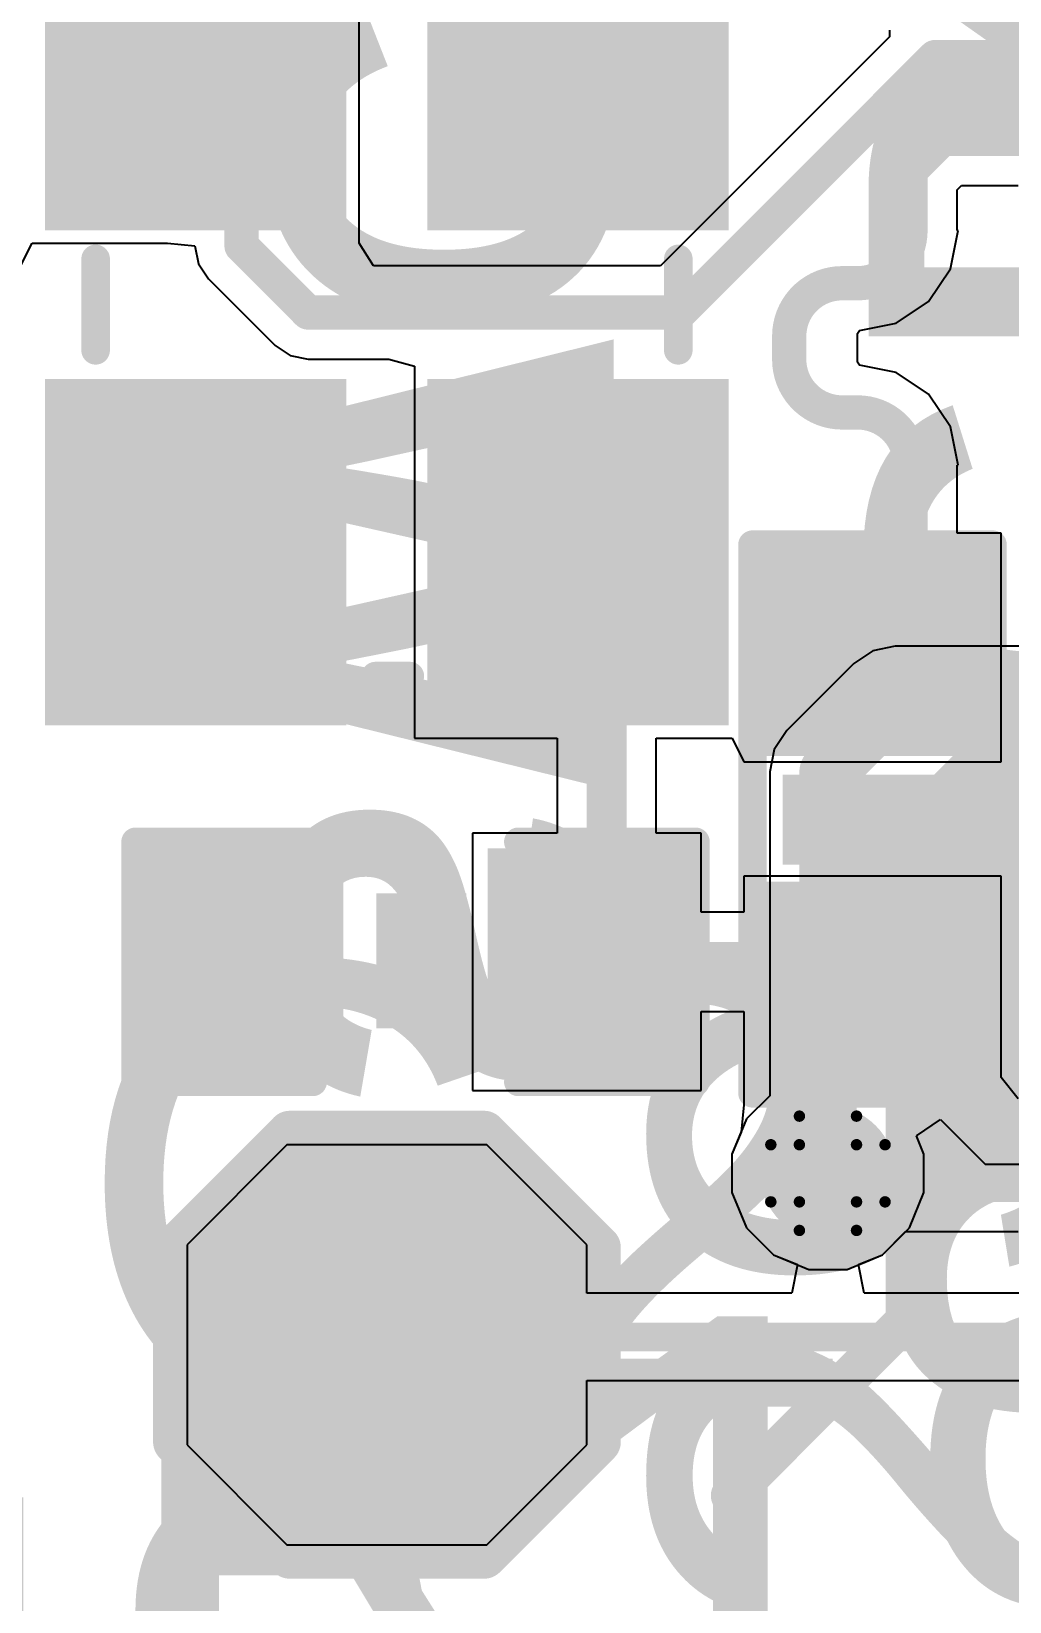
# Model space of a CAD drawing. Header units: inches. Extents: x -1 to 13, y -1.6 to 0.5.
# Drawn here: x 2.2206 to 2.3918, y -0.6376 to -0.3628 of the extents above; entities that cross this region are included whole.
import ezdxf

# ---------------------------------------------------------------- set-up
doc = ezdxf.new("R2010")
doc.units = ezdxf.units.IN
doc.header["$MEASUREMENT"] = 0
for name, color, linetype in [('Bottom Layer', 5, 'Continuous'), ('Bottom Overlay', 54, 'Continuous'), ('Bottom Paste', 16, 'Continuous'), ('Bottom Solder', 6, 'Continuous'), ('Dimensions', 6, 'Continuous'), ('Drill Drawing', 1, 'Continuous'), ('Top Glue Points', 56, 'Continuous'), ('Top Layer', 1, 'Continuous'), ('Top Overlay', 2, 'Continuous'), ('Top Paste', 8, 'Continuous'), ('Top Solder', 216, 'Continuous'), ('Via Holes', 16, 'Continuous')]:
    doc.layers.add(name, color=color, linetype=linetype)
doc.styles.add('Arial', font='', dxfattribs={"height": 0.2})
doc.styles.add('Arial_Bold', font='', dxfattribs={"height": 0.2})
doc.styles.get('Arial').set_extended_font_data('Arial')
doc.styles.get('Arial_Bold').set_extended_font_data('Arial', bold=True)

# ---------------------------------------------------------------- blocks, each defined once
blk = doc.blocks.new('CAP_0603_45')
at = {"layer": 'Top Layer'}
for points in [[(-0.015, 0.0175), (-0.015, -0.0175), (-0.045, -0.0175), (-0.045, 0.0175)], [(0.045, 0.0175), (0.045, -0.0175), (0.015, -0.0175), (0.015, 0.0175)]]:
    blk.add_hatch(color=1, dxfattribs=at).paths.add_polyline_path(points)
at = {"layer": 'Top Paste'}
for points in [[(-0.015, 0.0175), (-0.015, -0.0175), (-0.045, -0.0175), (-0.045, 0.0175)], [(0.045, 0.0175), (0.045, -0.0175), (0.015, -0.0175), (0.015, 0.0175)]]:
    blk.add_hatch(color=8, dxfattribs=at).paths.add_polyline_path(points)
at = {"layer": 'Top Solder'}
for points in [[(-0.01264, 0.01986), (-0.01264, -0.01986), (-0.04736, -0.01986), (-0.04736, 0.01986)], [(0.04736, 0.01986), (0.04736, -0.01986), (0.01264, -0.01986), (0.01264, 0.01986)]]:
    blk.add_hatch(color=216, dxfattribs=at).paths.add_polyline_path(points)
at = {"layer": 'Top Overlay', "const_width": 0.005}
for points in [[(-0.049, 0.021), (-0.049, -0.021)], [(-0.018, 0.021), (-0.049, 0.021)], [(0.049, 0.021), (0.018, 0.021)], [(0.049, 0.021), (0.049, -0.021)], [(-0.018, -0.021), (-0.049, -0.021)], [(0.049, -0.021), (0.018, -0.021)]]:
    blk.add_lwpolyline(points, dxfattribs=at)
at = {"layer": 'Top Overlay', "const_width": 0.0025}
for points in [[(-0.05025, 0.021, 1), (-0.04775, 0.021, 1)], [(-0.05025, 0.021, 1), (-0.04775, 0.021, 1)], [(-0.01925, 0.021, 1), (-0.01675, 0.021, 1)], [(0.01675, 0.021, 1), (0.01925, 0.021, 1)], [(0.04775, 0.021, 1), (0.05025, 0.021, 1)], [(0.04775, 0.021, 1), (0.05025, 0.021, 1)], [(-0.05025, -0.021, 1), (-0.04775, -0.021, 1)], [(-0.05025, -0.021, 1), (-0.04775, -0.021, 1)], [(-0.01925, -0.021, 1), (-0.01675, -0.021, 1)], [(0.01675, -0.021, 1), (0.01925, -0.021, 1)], [(0.04775, -0.021, 1), (0.05025, -0.021, 1)], [(0.04775, -0.021, 1), (0.05025, -0.021, 1)]]:
    blk.add_lwpolyline(points, format="xyb", close=True, dxfattribs=at)
blk = doc.blocks.new('TEST_POINT_B_87')
at = {"layer": 'Bottom Layer'}
blk.add_hatch(color=5, dxfattribs=at).paths.add_polyline_path([(0.015, 0.03), (-0.015, 0.03), (-0.03, 0.015), (-0.03, -0.015), (-0.015, -0.03), (0.015, -0.03), (0.03, -0.015), (0.03, 0.015)])
at = {"layer": 'Bottom Paste'}
blk.add_hatch(color=16, dxfattribs=at).paths.add_polyline_path([(0.015, 0.03), (-0.015, 0.03), (-0.03, 0.015), (-0.03, -0.015), (-0.015, -0.03), (0.015, -0.03), (0.03, -0.015), (0.03, 0.015)])
at = {"layer": 'Bottom Solder'}
blk.add_hatch(color=6, dxfattribs=at).paths.add_polyline_path([(0.017, 0.034), (-0.017, 0.034), (-0.034, 0.017), (-0.034, -0.017), (-0.017, -0.034), (0.017, -0.034), (0.034, -0.017), (0.034, 0.017)])
at = {"layer": 'Bottom Overlay', "const_width": 0.00787}
for points in [[(-0.017, 0.037), (-0.037, 0.017)], [(0.017, 0.037), (-0.017, 0.037)], [(0.037, 0.017), (0.017, 0.037)], [(-0.037, 0.017), (-0.037, -0.017)], [(0.037, 0.017), (0.037, -0.017)], [(-0.017, -0.037), (-0.037, -0.017)], [(0.037, -0.017), (0.017, -0.037)], [(0.017, -0.037), (-0.017, -0.037)]]:
    blk.add_lwpolyline(points, dxfattribs=at)
at = {"layer": 'Bottom Overlay', "const_width": 0.00394}
for points in [[(-0.01897, 0.037, 1), (-0.01503, 0.037, 1)], [(-0.01897, 0.037, 1), (-0.01503, 0.037, 1)], [(0.01503, 0.037, 1), (0.01897, 0.037, 1)], [(0.01503, 0.037, 1), (0.01897, 0.037, 1)], [(-0.03897, 0.017, 1), (-0.03503, 0.017, 1)], [(-0.03897, 0.017, 1), (-0.03503, 0.017, 1)], [(0.03503, 0.017, 1), (0.03897, 0.017, 1)], [(0.03503, 0.017, 1), (0.03897, 0.017, 1)], [(-0.03897, -0.017, 1), (-0.03503, -0.017, 1)], [(-0.03897, -0.017, 1), (-0.03503, -0.017, 1)], [(0.03503, -0.017, 1), (0.03897, -0.017, 1)], [(0.03503, -0.017, 1), (0.03897, -0.017, 1)], [(-0.01897, -0.037, 1), (-0.01503, -0.037, 1)], [(-0.01897, -0.037, 1), (-0.01503, -0.037, 1)], [(0.01503, -0.037, 1), (0.01897, -0.037, 1)], [(0.01503, -0.037, 1), (0.01897, -0.037, 1)]]:
    blk.add_lwpolyline(points, format="xyb", close=True, dxfattribs=at)
blk = doc.blocks.new('RES_0603_114')
at = {"layer": 'Top Layer'}
for points in [[(-0.015, 0.0175), (-0.015, -0.0175), (-0.045, -0.0175), (-0.045, 0.0175)], [(0.045, 0.0175), (0.045, -0.0175), (0.015, -0.0175), (0.015, 0.0175)]]:
    blk.add_hatch(color=1, dxfattribs=at).paths.add_polyline_path(points)
at = {"layer": 'Top Paste'}
for points in [[(-0.015, 0.0175), (-0.015, -0.0175), (-0.045, -0.0175), (-0.045, 0.0175)], [(0.045, 0.0175), (0.045, -0.0175), (0.015, -0.0175), (0.015, 0.0175)]]:
    blk.add_hatch(color=8, dxfattribs=at).paths.add_polyline_path(points)
at = {"layer": 'Top Solder'}
for points in [[(-0.011, 0.0215), (-0.011, -0.0215), (-0.049, -0.0215), (-0.049, 0.0215)], [(0.049, 0.0215), (0.049, -0.0215), (0.011, -0.0215), (0.011, 0.0215)]]:
    blk.add_hatch(color=216, dxfattribs=at).paths.add_polyline_path(points)
at = {"layer": 'Top Overlay', "const_width": 0.005}
for points in [[(0.048, 0.021), (-0.048, 0.021)], [(-0.048, -0.021), (-0.048, 0.021)], [(0.048, -0.021), (0.048, 0.021)], [(0.048, -0.021), (-0.048, -0.021)]]:
    blk.add_lwpolyline(points, dxfattribs=at)
at = {"layer": 'Top Overlay', "const_width": 0.0025}
for points in [[(-0.04925, 0.021, 1), (-0.04675, 0.021, 1)], [(-0.04925, 0.021, 1), (-0.04675, 0.021, 1)], [(0.04675, 0.021, 1), (0.04925, 0.021, 1)], [(0.04675, 0.021, 1), (0.04925, 0.021, 1)], [(-0.04925, -0.021, 1), (-0.04675, -0.021, 1)], [(-0.04925, -0.021, 1), (-0.04675, -0.021, 1)], [(0.04675, -0.021, 1), (0.04925, -0.021, 1)], [(0.04675, -0.021, 1), (0.04925, -0.021, 1)]]:
    blk.add_lwpolyline(points, format="xyb", close=True, dxfattribs=at)
blk = doc.blocks.new('MCSJK_7U_12_00_10_10_80_B_10_128')
at = {"layer": 'Top Layer'}
for points in [[(-0.07087, 0.05709), (-0.01575, 0.05709), (-0.01575, 0.00984), (-0.07087, 0.00984)], [(0.01575, 0.05709), (0.07087, 0.05709), (0.07087, 0.00984), (0.01575, 0.00984)], [(-0.07087, -0.00984), (-0.01575, -0.00984), (-0.01575, -0.05709), (-0.07087, -0.05709)], [(0.01575, -0.00984), (0.07087, -0.00984), (0.07087, -0.05709), (0.01575, -0.05709)]]:
    blk.add_hatch(color=1, dxfattribs=at).paths.add_polyline_path(points)
at = {"layer": 'Top Paste'}
for points in [[(-0.07087, 0.05709), (-0.01575, 0.05709), (-0.01575, 0.00984), (-0.07087, 0.00984)], [(0.01575, 0.05709), (0.07087, 0.05709), (0.07087, 0.00984), (0.01575, 0.00984)], [(-0.07087, -0.00984), (-0.01575, -0.00984), (-0.01575, -0.05709), (-0.07087, -0.05709)], [(0.01575, -0.00984), (0.07087, -0.00984), (0.07087, -0.05709), (0.01575, -0.05709)]]:
    blk.add_hatch(color=8, dxfattribs=at).paths.add_polyline_path(points)
at = {"layer": 'Top Solder'}
for points in [[(-0.07362, 0.05984), (-0.01299, 0.05984), (-0.01299, 0.00709), (-0.07362, 0.00709)], [(0.01299, 0.05984), (0.07362, 0.05984), (0.07362, 0.00709), (0.01299, 0.00709)], [(-0.07362, -0.00709), (-0.01299, -0.00709), (-0.01299, -0.05984), (-0.07362, -0.05984)], [(0.01299, -0.00709), (0.07362, -0.00709), (0.07362, -0.05984), (0.01299, -0.05984)]]:
    blk.add_hatch(color=216, dxfattribs=at).paths.add_polyline_path(points)
at = {"layer": 'Top Overlay', "const_width": 0.005}
for points in [[(0.008, 0.051), (-0.008, 0.051)], [(-0.065, -0.002), (-0.065, 0.004)], [(0.065, -0.002), (0.065, 0.004)], [(-0.076, -0.033), (-0.081, -0.028)], [(-0.081, -0.038), (-0.081, -0.028)], [(-0.081, -0.038), (-0.076, -0.033)], [(0.008, -0.051), (-0.008, -0.051)]]:
    blk.add_lwpolyline(points, dxfattribs=at)
at = {"layer": 'Top Overlay', "const_width": 0.0025}
for points in [[(-0.00925, 0.051, 1), (-0.00675, 0.051, 1)], [(0.00675, 0.051, 1), (0.00925, 0.051, 1)], [(-0.06625, 0.004, 1), (-0.06375, 0.004, 1)], [(0.06375, 0.004, 1), (0.06625, 0.004, 1)], [(-0.06625, -0.002, 1), (-0.06375, -0.002, 1)], [(0.06375, -0.002, 1), (0.06625, -0.002, 1)], [(-0.08225, -0.028, 1), (-0.07975, -0.028, 1)], [(-0.08225, -0.028, 1), (-0.07975, -0.028, 1)], [(-0.07725, -0.033, 1), (-0.07475, -0.033, 1)], [(-0.07725, -0.033, 1), (-0.07475, -0.033, 1)], [(-0.08225, -0.038, 1), (-0.07975, -0.038, 1)], [(-0.08225, -0.038, 1), (-0.07975, -0.038, 1)], [(-0.00925, -0.051, 1), (-0.00675, -0.051, 1)], [(0.00675, -0.051, 1), (0.00925, -0.051, 1)]]:
    blk.add_lwpolyline(points, format="xyb", close=True, dxfattribs=at)
blk = doc.blocks.new('TEST_POINT_B_132')
at = {"layer": 'Bottom Layer'}
blk.add_hatch(color=5, dxfattribs=at).paths.add_polyline_path([(0.015, 0.03), (-0.015, 0.03), (-0.03, 0.015), (-0.03, -0.015), (-0.015, -0.03), (0.015, -0.03), (0.03, -0.015), (0.03, 0.015)])
at = {"layer": 'Bottom Paste'}
blk.add_hatch(color=16, dxfattribs=at).paths.add_polyline_path([(0.015, 0.03), (-0.015, 0.03), (-0.03, 0.015), (-0.03, -0.015), (-0.015, -0.03), (0.015, -0.03), (0.03, -0.015), (0.03, 0.015)])
at = {"layer": 'Bottom Solder'}
blk.add_hatch(color=6, dxfattribs=at).paths.add_polyline_path([(0.017, 0.034), (-0.017, 0.034), (-0.034, 0.017), (-0.034, -0.017), (-0.017, -0.034), (0.017, -0.034), (0.034, -0.017), (0.034, 0.017)])
at = {"layer": 'Bottom Overlay', "const_width": 0.00787}
for points in [[(-0.017, 0.037), (-0.037, 0.017)], [(0.017, 0.037), (-0.017, 0.037)], [(0.037, 0.017), (0.017, 0.037)], [(-0.037, 0.017), (-0.037, -0.017)], [(0.037, 0.017), (0.037, -0.017)], [(-0.017, -0.037), (-0.037, -0.017)], [(0.037, -0.017), (0.017, -0.037)], [(0.017, -0.037), (-0.017, -0.037)]]:
    blk.add_lwpolyline(points, dxfattribs=at)
at = {"layer": 'Bottom Overlay', "const_width": 0.00394}
for points in [[(-0.01897, 0.037, 1), (-0.01503, 0.037, 1)], [(-0.01897, 0.037, 1), (-0.01503, 0.037, 1)], [(0.01503, 0.037, 1), (0.01897, 0.037, 1)], [(0.01503, 0.037, 1), (0.01897, 0.037, 1)], [(-0.03897, 0.017, 1), (-0.03503, 0.017, 1)], [(-0.03897, 0.017, 1), (-0.03503, 0.017, 1)], [(0.03503, 0.017, 1), (0.03897, 0.017, 1)], [(0.03503, 0.017, 1), (0.03897, 0.017, 1)], [(-0.03897, -0.017, 1), (-0.03503, -0.017, 1)], [(-0.03897, -0.017, 1), (-0.03503, -0.017, 1)], [(0.03503, -0.017, 1), (0.03897, -0.017, 1)], [(0.03503, -0.017, 1), (0.03897, -0.017, 1)], [(-0.01897, -0.037, 1), (-0.01503, -0.037, 1)], [(-0.01897, -0.037, 1), (-0.01503, -0.037, 1)], [(0.01503, -0.037, 1), (0.01897, -0.037, 1)], [(0.01503, -0.037, 1), (0.01897, -0.037, 1)]]:
    blk.add_lwpolyline(points, format="xyb", close=True, dxfattribs=at)

msp = doc.modelspace()

# ---------------------------------------------------------------- hatches: boundary and pattern name
at = {"layer": 'Bottom Layer'}
h = msp.add_hatch(color=5, dxfattribs=at)
edge = h.paths.add_edge_path()
edge.add_arc((2.36, -0.56261), 0.01181, 0, 360)
at = {"layer": 'Top Glue Points'}
for points in [[(2.35205, -0.50861), (2.38355, -0.50861), (2.38355, -0.49287), (2.35205, -0.49287)], [(2.28093, -0.53723), (2.29667, -0.53723), (2.29667, -0.51361), (2.28093, -0.51361)]]:
    msp.add_hatch(color=56, dxfattribs=at).paths.add_polyline_path(points)
at = {"layer": 'Top Layer'}
h = msp.add_hatch(color=1, dxfattribs=at)
edge = h.paths.add_edge_path()
edge.add_arc((2.36, -0.56261), 0.01181, 0, 360)
at = {"layer": 'Via Holes'}
h = msp.add_hatch(color=7, dxfattribs=at)
edge = h.paths.add_edge_path()
edge.add_arc((2.36, -0.56261), 0.00591, 0, 360)

# ---------------------------------------------------------------- linework, layer by layer
at = {"layer": 'Bottom Layer'}
for p, q in [((2.36785, -0.47117), (2.36454, -0.47338)), ((2.37175, -0.4704), (2.36785, -0.47117)), ((2.42479, -0.4704), (2.37175, -0.4704)), ((2.36454, -0.47338), (2.35279, -0.48514)), ((2.35279, -0.48514), (2.35058, -0.48845)), ((2.35058, -0.48845), (2.3498, -0.49235)), ((2.3498, -0.49235), (2.3498, -0.54903)), ((2.3498, -0.54903), (2.34575, -0.55309)), ((2.34575, -0.55309), (2.34319, -0.55927)), ((2.37548, -0.55605), (2.37972, -0.55322)), ((2.37972, -0.55322), (2.3875, -0.561)), ((2.2653, -0.55761), (2.2478, -0.57511)), ((2.3003, -0.55761), (2.2653, -0.55761)), ((2.3178, -0.57511), (2.3003, -0.55761)), ((2.37681, -0.55927), (2.37548, -0.55605)), ((2.34319, -0.55927), (2.34319, -0.56595)), ((2.37681, -0.56595), (2.37681, -0.55927)), ((2.3875, -0.561), (2.4225, -0.561)), ((2.34319, -0.56595), (2.34575, -0.57213)), ((2.37425, -0.57213), (2.37681, -0.56595)), ((2.34575, -0.57213), (2.35048, -0.57686)), ((2.36952, -0.57686), (2.37425, -0.57213)), ((2.2478, -0.57511), (2.2478, -0.61011)), ((2.3178, -0.58359), (2.3178, -0.57511)), ((2.35048, -0.57686), (2.35465, -0.57859)), ((2.36535, -0.57859), (2.36952, -0.57686)), ((2.35465, -0.57859), (2.35366, -0.58359)), ((2.36634, -0.58359), (2.36535, -0.57859)), ((2.35366, -0.58359), (2.3178, -0.58359)), ((2.39664, -0.58359), (2.36634, -0.58359)), ((2.3178, -0.61011), (2.3178, -0.59888)), ((2.3178, -0.59888), (2.39348, -0.59888)), ((2.2478, -0.61011), (2.2653, -0.62761)), ((2.3003, -0.62761), (2.3178, -0.61011)), ((2.2653, -0.62761), (2.3003, -0.62761))]:
    msp.add_line(p, q, dxfattribs=at)
for points, const_width in [([(2.36, -0.49235), (2.37175, -0.48059)], 0.01), ([(2.37175, -0.48059), (2.42901, -0.48059)], 0.01), ([(2.36, -0.56261), (2.36, -0.49235)], 0.01), ([(2.2828, -0.59261), (2.28417, -0.59124)], 0.005), ([(2.28417, -0.59124), (2.39664, -0.59124)], 0.005)]:
    msp.add_lwpolyline(points, dxfattribs=dict(at, const_width=const_width))
for points, const_width in [([(2.36925, -0.48059, 1), (2.37425, -0.48059, 1)], 0.005), ([(2.36925, -0.48059, 1), (2.37425, -0.48059, 1)], 0.005), ([(2.3575, -0.49235, 1), (2.3625, -0.49235, 1)], 0.005), ([(2.3575, -0.49235, 1), (2.3625, -0.49235, 1)], 0.005), ([(2.3575, -0.56261, 1), (2.3625, -0.56261, 1)], 0.005), ([(2.28155, -0.59261, 1), (2.28405, -0.59261, 1)], 0.0025), ([(2.28292, -0.59124, 1), (2.28542, -0.59124, 1)], 0.0025), ([(2.28292, -0.59124, 1), (2.28542, -0.59124, 1)], 0.0025)]:
    msp.add_lwpolyline(points, format="xyb", close=True, dxfattribs=dict(at, const_width=const_width))
at = {"layer": 'Drill Drawing', "const_width": 0.002}
for points in [[(2.355, -0.55761), (2.355, -0.55261)], [(2.355, -0.55261), (2.365, -0.55261)], [(2.365, -0.55761), (2.365, -0.55261)], [(2.35, -0.56761), (2.35, -0.55761)], [(2.35, -0.55761), (2.355, -0.55761)], [(2.365, -0.55761), (2.37, -0.55761)], [(2.37, -0.56761), (2.37, -0.55761)], [(2.35, -0.56761), (2.355, -0.56761)], [(2.355, -0.57261), (2.355, -0.56761)], [(2.365, -0.56761), (2.37, -0.56761)], [(2.365, -0.57261), (2.365, -0.56761)], [(2.355, -0.57261), (2.365, -0.57261)]]:
    msp.add_lwpolyline(points, dxfattribs=at)
at = {"layer": 'Drill Drawing', "const_width": 0.001}
for points in [[(2.3545, -0.55261, 1), (2.3555, -0.55261, 1)], [(2.3545, -0.55261, 1), (2.3555, -0.55261, 1)], [(2.3645, -0.55261, 1), (2.3655, -0.55261, 1)], [(2.3645, -0.55261, 1), (2.3655, -0.55261, 1)], [(2.3495, -0.55761, 1), (2.3505, -0.55761, 1)], [(2.3495, -0.55761, 1), (2.3505, -0.55761, 1)], [(2.3545, -0.55761, 1), (2.3555, -0.55761, 1)], [(2.3545, -0.55761, 1), (2.3555, -0.55761, 1)], [(2.3645, -0.55761, 1), (2.3655, -0.55761, 1)], [(2.3645, -0.55761, 1), (2.3655, -0.55761, 1)], [(2.3695, -0.55761, 1), (2.3705, -0.55761, 1)], [(2.3695, -0.55761, 1), (2.3705, -0.55761, 1)], [(2.3495, -0.56761, 1), (2.3505, -0.56761, 1)], [(2.3495, -0.56761, 1), (2.3505, -0.56761, 1)], [(2.3545, -0.56761, 1), (2.3555, -0.56761, 1)], [(2.3545, -0.56761, 1), (2.3555, -0.56761, 1)], [(2.3645, -0.56761, 1), (2.3655, -0.56761, 1)], [(2.3645, -0.56761, 1), (2.3655, -0.56761, 1)], [(2.3695, -0.56761, 1), (2.3705, -0.56761, 1)], [(2.3695, -0.56761, 1), (2.3705, -0.56761, 1)], [(2.3545, -0.57261, 1), (2.3555, -0.57261, 1)], [(2.3545, -0.57261, 1), (2.3555, -0.57261, 1)], [(2.3645, -0.57261, 1), (2.3655, -0.57261, 1)], [(2.3645, -0.57261, 1), (2.3655, -0.57261, 1)]]:
    msp.add_lwpolyline(points, format="xyb", close=True, dxfattribs=at)
at = {"layer": 'Top Layer'}
for p, q in [((2.27796, -0.39986), (2.27796, -0.33474)), ((2.37078, -0.36258), (2.37078, -0.36375)), ((2.37078, -0.36375), (2.3307, -0.40383)), ((2.3826, -0.39055), (2.38339, -0.38977)), ((2.38339, -0.38977), (2.3933, -0.38977)), ((2.3826, -0.39762), (2.3826, -0.39055)), ((2.38144, -0.40435), (2.38278, -0.39762)), ((2.38278, -0.39762), (2.3826, -0.39762)), ((2.21858, -0.40398), (2.22071, -0.39986)), ((2.22071, -0.39986), (2.22358, -0.39986)), ((2.22358, -0.39986), (2.24438, -0.39986)), ((2.24438, -0.39986), (2.24919, -0.40035)), ((2.24919, -0.40035), (2.24981, -0.40347)), ((2.28045, -0.40383), (2.27796, -0.39986)), ((2.24981, -0.40347), (2.25158, -0.40611)), ((2.3307, -0.40383), (2.28045, -0.40383)), ((2.25158, -0.40611), (2.26322, -0.41775)), ((2.37763, -0.41005), (2.38144, -0.40435)), ((2.37193, -0.41387), (2.37763, -0.41005)), ((2.36551, -0.41514), (2.37193, -0.41387)), ((2.3652, -0.41567), (2.36551, -0.41514)), ((2.3652, -0.42067), (2.3652, -0.41567)), ((2.26322, -0.41775), (2.26322, -0.41775)), ((2.26322, -0.41775), (2.26586, -0.41952)), ((2.26586, -0.41952), (2.26899, -0.42014)), ((2.26899, -0.42014), (2.28315, -0.42014)), ((2.28315, -0.42014), (2.28764, -0.42136)), ((2.28764, -0.42136), (2.28764, -0.42514)), ((2.36551, -0.4212), (2.3652, -0.42067)), ((2.37193, -0.42248), (2.36551, -0.4212)), ((2.37763, -0.42629), (2.37193, -0.42248)), ((2.28764, -0.42514), (2.28764, -0.48648)), ((2.38144, -0.432), (2.37763, -0.42629)), ((2.38278, -0.43873), (2.38144, -0.432)), ((2.3826, -0.45061), (2.3826, -0.43873)), ((2.3826, -0.43873), (2.38278, -0.43873)), ((2.3903, -0.45061), (2.3826, -0.45061)), ((2.3903, -0.49061), (2.3903, -0.45061)), ((2.28764, -0.48648), (2.3126, -0.48648)), ((2.3126, -0.48648), (2.3126, -0.50311)), ((2.32993, -0.50311), (2.32993, -0.48648)), ((2.32993, -0.48648), (2.34321, -0.48648)), ((2.34321, -0.48648), (2.3453, -0.49061)), ((2.3453, -0.49061), (2.34698, -0.49061)), ((2.34698, -0.49061), (2.34698, -0.49061)), ((2.34698, -0.49061), (2.3903, -0.49061)), ((2.3126, -0.50311), (2.2978, -0.50311)), ((2.2978, -0.50311), (2.2978, -0.54811)), ((2.3378, -0.50311), (2.32993, -0.50311)), ((2.3378, -0.51694), (2.3378, -0.50311)), ((2.3903, -0.51061), (2.3453, -0.51061)), ((2.3453, -0.51061), (2.3453, -0.51694)), ((2.3903, -0.54585), (2.3903, -0.51061)), ((2.3453, -0.51694), (2.3378, -0.51694)), ((2.3378, -0.54811), (2.3378, -0.53428)), ((2.3378, -0.53428), (2.3453, -0.53428)), ((2.3453, -0.53428), (2.3453, -0.55061)), ((2.3933, -0.54961), (2.3903, -0.54585)), ((2.2978, -0.54811), (2.3378, -0.54811)), ((2.3453, -0.55061), (2.34479, -0.5554)), ((2.3453, -0.55061), (2.3453, -0.55061)), ((2.34479, -0.5554), (2.34319, -0.55927)), ((2.34319, -0.55927), (2.34319, -0.56595)), ((2.34319, -0.56595), (2.34575, -0.57213)), ((2.34575, -0.57213), (2.35048, -0.57686)), ((2.36952, -0.57686), (2.37358, -0.57281)), ((2.37358, -0.57281), (2.3933, -0.57281)), ((2.35048, -0.57686), (2.35666, -0.57942)), ((2.36334, -0.57942), (2.36952, -0.57686)), ((2.35666, -0.57942), (2.36334, -0.57942))]:
    msp.add_line(p, q, dxfattribs=at)
for points, const_width in [([(2.33408, -0.41199), (2.37876, -0.3673)], 0.006), ([(2.37876, -0.3673), (2.43786, -0.3673)], 0.006), ([(2.25434, -0.37251), (2.25735, -0.37552)], 0.006), ([(2.25735, -0.40035), (2.25735, -0.37552)], 0.006), ([(2.37445, -0.38717), (2.38001, -0.38161)], 0.006), ([(2.38001, -0.38161), (2.42847, -0.38161)], 0.006), ([(2.37445, -0.39762), (2.37445, -0.38717)], 0.006), ([(2.25735, -0.40035), (2.26899, -0.41199)], 0.006), ([(2.36247, -0.40687), (2.3652, -0.40687)], 0.006), ([(2.26899, -0.41199), (2.33408, -0.41199)], 0.006), ([(2.35322, -0.42023), (2.35322, -0.41612)], 0.006), ([(2.36247, -0.42948), (2.3652, -0.42948)], 0.006), ([(2.37445, -0.45262), (2.37445, -0.43873)], 0.006), ([(2.32126, -0.52215), (2.32126, -0.45392)], 0.007), ([(2.35445, -0.47262), (2.37445, -0.45262)], 0.006), ([(2.3178, -0.52561), (2.32126, -0.52215)], 0.007), ([(2.3178, -0.52561), (2.32126, -0.52561)], 0.007), ([(2.32126, -0.52561), (2.3528, -0.52561)], 0.007), ([(2.3528, -0.52561), (2.3578, -0.53061)], 0.007), ([(2.3528, -0.52561), (2.3778, -0.52561)], 0.007), ([(2.36, -0.56261), (2.4098, -0.56261)], 0.01)]:
    msp.add_lwpolyline(points, dxfattribs=dict(at, const_width=const_width))
for points, const_width in [([(2.37726, -0.3673, 1), (2.38026, -0.3673, 1)], 0.003), ([(2.37726, -0.3673, 1), (2.38026, -0.3673, 1)], 0.003), ([(2.25284, -0.37251, 1), (2.25584, -0.37251, 1)], 0.003), ([(2.25585, -0.37552, 1), (2.25885, -0.37552, 1)], 0.003), ([(2.25585, -0.37552, 1), (2.25885, -0.37552, 1)], 0.003), ([(2.37851, -0.38161, 1), (2.38151, -0.38161, 1)], 0.003), ([(2.37851, -0.38161, 1), (2.38151, -0.38161, 1)], 0.003), ([(2.37295, -0.38717, 1), (2.37595, -0.38717, 1)], 0.003), ([(2.37295, -0.38717, 1), (2.37595, -0.38717, 1)], 0.003), ([(2.37295, -0.39762, 1), (2.37595, -0.39762, 1)], 0.003), ([(2.37295, -0.39762, 1), (2.37595, -0.39762, 1)], 0.003), ([(2.25585, -0.40035, 1), (2.25885, -0.40035, 1)], 0.003), ([(2.25585, -0.40035, 1), (2.25885, -0.40035, 1)], 0.003), ([(2.36097, -0.40687, 1), (2.36397, -0.40687, 1)], 0.003), ([(2.36097, -0.40687, 1), (2.36397, -0.40687, 1)], 0.003), ([(2.3637, -0.40687, 1), (2.3667, -0.40687, 1)], 0.003), ([(2.3637, -0.40687, 1), (2.3667, -0.40687, 1)], 0.003), ([(2.26749, -0.41199, 1), (2.27049, -0.41199, 1)], 0.003), ([(2.26749, -0.41199, 1), (2.27049, -0.41199, 1)], 0.003), ([(2.33258, -0.41199, 1), (2.33558, -0.41199, 1)], 0.003), ([(2.33258, -0.41199, 1), (2.33558, -0.41199, 1)], 0.003), ([(2.35172, -0.41612, 1), (2.35472, -0.41612, 1)], 0.003), ([(2.35172, -0.41612, 1), (2.35472, -0.41612, 1)], 0.003), ([(2.35172, -0.42023, 1), (2.35472, -0.42023, 1)], 0.003), ([(2.35172, -0.42023, 1), (2.35472, -0.42023, 1)], 0.003), ([(2.36097, -0.42948, 1), (2.36397, -0.42948, 1)], 0.003), ([(2.36097, -0.42948, 1), (2.36397, -0.42948, 1)], 0.003), ([(2.3637, -0.42948, 1), (2.3667, -0.42948, 1)], 0.003), ([(2.3637, -0.42948, 1), (2.3667, -0.42948, 1)], 0.003), ([(2.37295, -0.43873, 1), (2.37595, -0.43873, 1)], 0.003), ([(2.37295, -0.43873, 1), (2.37595, -0.43873, 1)], 0.003), ([(2.31951, -0.45392, 1), (2.32301, -0.45392, 1)], 0.0035), ([(2.37295, -0.45262, 1), (2.37595, -0.45262, 1)], 0.003), ([(2.37295, -0.45262, 1), (2.37595, -0.45262, 1)], 0.003), ([(2.35295, -0.47262, 1), (2.35595, -0.47262, 1)], 0.003), ([(2.31951, -0.52215, 1), (2.32301, -0.52215, 1)], 0.0035), ([(2.31951, -0.52215, 1), (2.32301, -0.52215, 1)], 0.0035), ([(2.31605, -0.52561, 1), (2.31955, -0.52561, 1)], 0.0035), ([(2.31605, -0.52561, 1), (2.31955, -0.52561, 1)], 0.0035), ([(2.31951, -0.52561, 1), (2.32301, -0.52561, 1)], 0.0035), ([(2.31951, -0.52561, 1), (2.32301, -0.52561, 1)], 0.0035), ([(2.35105, -0.52561, 1), (2.35455, -0.52561, 1)], 0.0035), ([(2.35105, -0.52561, 1), (2.35455, -0.52561, 1)], 0.0035), ([(2.35105, -0.52561, 1), (2.35455, -0.52561, 1)], 0.0035), ([(2.37605, -0.52561, 1), (2.37955, -0.52561, 1)], 0.0035), ([(2.35605, -0.53061, 1), (2.35955, -0.53061, 1)], 0.0035), ([(2.3575, -0.56261, 1), (2.3625, -0.56261, 1)], 0.005)]:
    msp.add_lwpolyline(points, format="xyb", close=True, dxfattribs=dict(at, const_width=const_width))
at = {"layer": 'Top Layer', "const_width": 0.006}
for points in [[(2.37445, -0.39762, -0.414214), (2.3652, -0.40687)], [(2.35322, -0.41612, -0.414214), (2.36247, -0.40687)], [(2.36247, -0.42948, -0.414214), (2.35322, -0.42023)], [(2.3652, -0.42948, -0.414214), (2.37445, -0.43873)]]:
    msp.add_lwpolyline(points, format="xyb", dxfattribs=at)
at = {"layer": 'Top Overlay', "const_width": 0.007}
for points in [[(2.37361, -0.58839), (2.37361, -0.55061)], [(2.343, -0.619), (2.37361, -0.58839)]]:
    msp.add_lwpolyline(points, dxfattribs=at)
at = {"layer": 'Top Overlay', "const_width": 0.0035}
for points in [[(2.37186, -0.55061, 1), (2.37536, -0.55061, 1)], [(2.37186, -0.58839, 1), (2.37536, -0.58839, 1)], [(2.37186, -0.58839, 1), (2.37536, -0.58839, 1)], [(2.34125, -0.619, 1), (2.34475, -0.619, 1)]]:
    msp.add_lwpolyline(points, format="xyb", close=True, dxfattribs=at)

# ---------------------------------------------------------------- block references
for name, p, rotation in [('MCSJK_7U_12_00_10_10_80_B_10_128', (2.2828, -0.41061), 270), ('RES_0603_114', (2.3678, -0.50061), 270), ('TEST_POINT_B_132', (2.405, -0.526), 180), ('CAP_0603_45', (2.2878, -0.52561), 180), ('TEST_POINT_B_87', (2.2828, -0.59261), 180)]:
    msp.add_blockref(name, p, dxfattribs=dict(rotation=rotation))

# ---------------------------------------------------------------- texts
at = {"layer": 'Bottom Overlay', "style": 'Arial_Bold'}
msp.add_text('GPIO16', height=0.06, rotation=90, dxfattribs=at).set_placement((2.4271, -0.48698))
at = {"layer": 'Bottom Overlay', "style": 'Arial_Bold', "text_generation_flag": 2}
msp.add_text('SWCLK', height=0.06, rotation=270, dxfattribs=at).set_placement((2.2625, -0.55161))
at = {"layer": 'Dimensions', "style": 'Arial'}
msp.add_text('2.30 (cm)', height=0.06, rotation=90, dxfattribs=at).set_placement((2.44599, -0.86676))
at = {"layer": 'Top Overlay', "style": 'Arial'}
for s, p in [('C21', (2.45992, -0.37718)), ('X1', (2.39787, -0.37391)), ('C29', (2.40683, -0.72394)), ('D5', (2.28822, -0.74883))]:
    msp.add_text(s, height=0.0775, rotation=90, dxfattribs=at).set_placement(p)
for s, p in [('C28', (2.22789, -0.60344)), ('R19', (2.23445, -0.66514))]:
    msp.add_text(s, height=0.0775, dxfattribs=at).set_placement(p)

doc.saveas('drawing.dxf')
